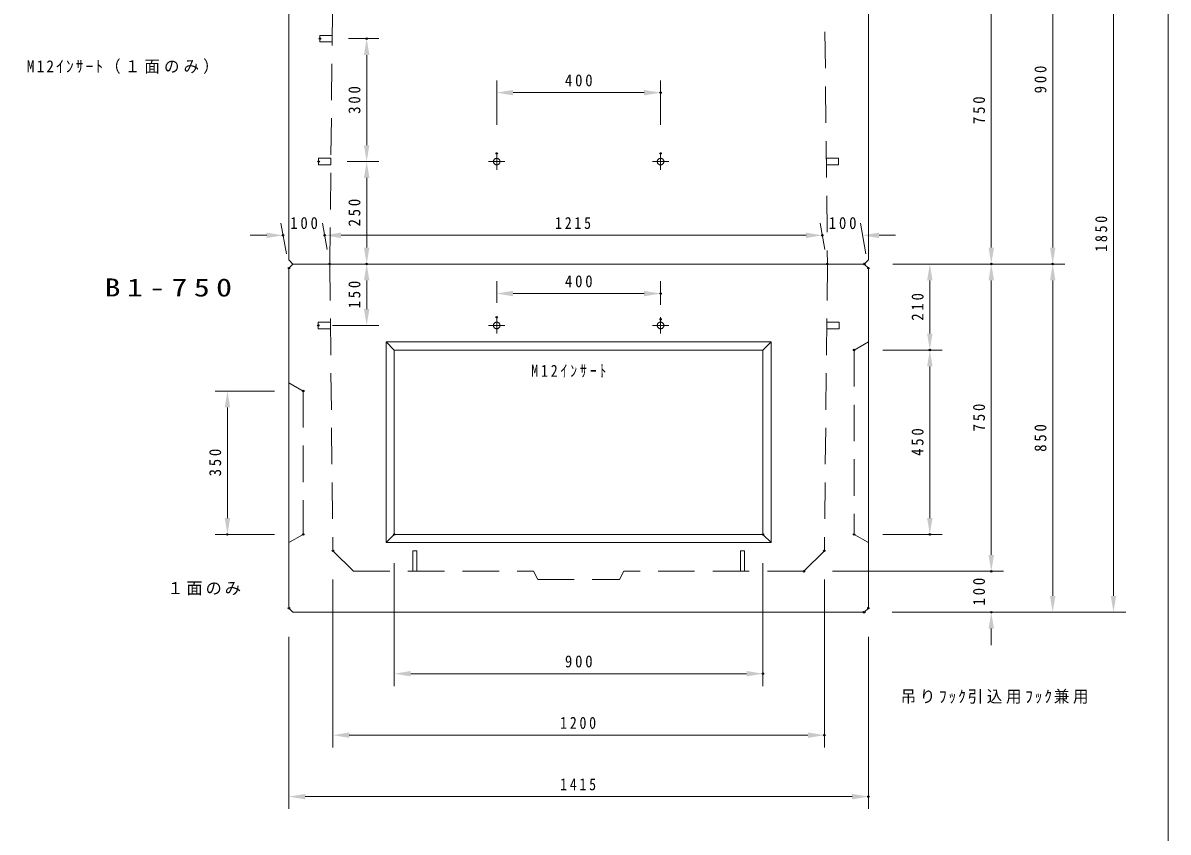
# Model space of a CAD drawing. Units: millimetres, scale not verified. Extents: x -4060 to 4060, y -2828 to 2828.
# Drawn here: x 1264 to 4060, y -218 to 1757 of the extents above; entities that cross this region are included whole.
import ezdxf

# ---------------------------------------------------------------- set-up
doc = ezdxf.new("R2010")
doc.units = ezdxf.units.MM
doc.header["$LTSCALE"] = 7
doc.header["$PDMODE"] = 32
doc.header["$PDSIZE"] = 3.5
doc.linetypes.add('USER1', pattern=[19.05, 12.7, -6.35])
for name, color, linetype, lineweight in [('0-1_DASHED', 7, 'USER1', 18), ('0-2_DIM', 7, 'Continuous', 18), ('0-3_LATER', 7, 'Continuous', 18), ('0-5_TXT', 7, 'Continuous', 18), ('0-7_LAYER', 7, 'Continuous', 18), ('0-A_NO', 7, 'Continuous', 18), ('0-B_NO2', 7, 'USER1', 18)]:
    doc.layers.add(name, color=color, linetype=linetype, lineweight=lineweight)
doc.layers.add('0-8_Defpoints', color=7, linetype='Continuous')
doc.styles.add('ＭＳ ゴシック', font='')
doc.styles.get('ＭＳ ゴシック').set_extended_font_data('MS Gothic')

# ---------------------------------------------------------------- blocks, each defined once
blk = doc.blocks.new('D1')
at = {"layer": '0-2_DIM'}
for p, q in [((7001.646, 5026.385), (8046.646, 5026.385)), ((8016.646, 3216.385), (8016.646, 4986.385)), ((7476.646, 3176.385), (8046.646, 3176.385))]:
    blk.add_line(p, q, dxfattribs=at)
for points in [[(8009.979, 4986.385), (8023.313, 4986.385), (8016.646, 5026.385)], [(8009.979, 3216.385), (8023.313, 3216.385), (8016.646, 3176.385)]]:
    blk.add_solid(points, dxfattribs=at)
at = {"layer": '0-8_Defpoints'}
for p in [(6931.646, 5026.385), (8016.646, 5026.385), (7406.646, 3176.385)]:
    blk.add_point(p, dxfattribs=at)
at = {"layer": '0-2_DIM', "insert": (8001.646, 4056.285), "char_height": 29.33, "attachment_point": 7, "rotation": 90, "style": 'ＭＳ ゴシック'}
blk.add_mtext('\\T1.39;\\W0.85;1850', dxfattribs=at)
blk = doc.blocks.new('D35')
at = {"layer": '0-8_Defpoints'}
for p in [(7408.253, 4026.385), (7383.253, 3816.385), (7568.253, 3816.385)]:
    blk.add_point(p, dxfattribs=at)
at = {"layer": '0-A_NO'}
for p, q in [((7478.253, 4026.385), (7598.253, 4026.385)), ((7568.253, 3986.385), (7568.253, 3856.385)), ((7453.253, 3816.385), (7598.253, 3816.385))]:
    blk.add_line(p, q, dxfattribs=at)
for points in [[(7561.587, 3986.385), (7574.92, 3986.385), (7568.253, 4026.385)], [(7561.587, 3856.385), (7574.92, 3856.385), (7568.253, 3816.385)]]:
    blk.add_solid(points, dxfattribs=at)
at = {"layer": '0-A_NO', "insert": (7553.249, 3887.985), "char_height": 29.33, "attachment_point": 7, "rotation": 90, "style": 'ＭＳ ゴシック'}
blk.add_mtext('\\T1.38;\\W0.9;210', dxfattribs=at)
blk = doc.blocks.new('D36')
at = {"layer": '0-8_Defpoints'}
for p in [(6260.753, 3366.385), (7160.753, 3366.385), (7160.753, 3026.385)]:
    blk.add_point(p, dxfattribs=at)
at = {"layer": '0-A_NO'}
for p, q in [((6260.753, 3296.385), (6260.753, 2996.385)), ((7160.753, 3296.385), (7160.753, 2996.385)), ((6300.753, 3026.385), (7120.753, 3026.385))]:
    blk.add_line(p, q, dxfattribs=at)
for points in [[(6300.753, 3033.052), (6300.753, 3019.719), (6260.753, 3026.385)], [(7120.753, 3033.052), (7120.753, 3019.719), (7160.753, 3026.385)]]:
    blk.add_solid(points, dxfattribs=at)
at = {"layer": '0-A_NO', "insert": (6677.353, 3041.385), "char_height": 29.33, "attachment_point": 7, "style": 'ＭＳ ゴシック'}
blk.add_mtext('\\T1.38;\\W0.9;900', dxfattribs=at)
blk = doc.blocks.new('D37')
at = {"layer": '0-2_DIM'}
for p, q in [((6110.753, 3256.385), (6110.753, 2846.385)), ((7310.753, 3256.385), (7310.753, 2846.385)), ((6150.753, 2876.385), (7270.753, 2876.385))]:
    blk.add_line(p, q, dxfattribs=at)
for points in [[(6150.753, 2883.052), (6150.753, 2869.719), (6110.753, 2876.385)], [(7270.753, 2883.052), (7270.753, 2869.719), (7310.753, 2876.385)]]:
    blk.add_solid(points, dxfattribs=at)
at = {"layer": '0-8_Defpoints'}
for p in [(6110.753, 3326.385), (7310.753, 3326.385), (7310.753, 2876.385)]:
    blk.add_point(p, dxfattribs=at)
at = {"layer": '0-2_DIM', "insert": (6665.653, 2891.389), "char_height": 29.33, "attachment_point": 7, "style": 'ＭＳ ゴシック'}
blk.add_mtext('\\T1.39;\\W0.85;1200', dxfattribs=at)
blk = doc.blocks.new('D38')
at = {"layer": '0-2_DIM'}
for p, q in [((6003.253, 3116.385), (6003.253, 2696.385)), ((7418.253, 3116.385), (7418.253, 2696.385)), ((6043.253, 2726.385), (7378.253, 2726.385))]:
    blk.add_line(p, q, dxfattribs=at)
for points in [[(6043.253, 2733.052), (6043.253, 2719.719), (6003.253, 2726.385)], [(7378.253, 2733.052), (7378.253, 2719.719), (7418.253, 2726.385)]]:
    blk.add_solid(points, dxfattribs=at)
at = {"layer": '0-8_Defpoints'}
for p in [(6003.253, 3186.385), (7418.253, 3186.385), (7418.253, 2726.385)]:
    blk.add_point(p, dxfattribs=at)
at = {"layer": '0-2_DIM', "insert": (6665.653, 2741.385), "char_height": 29.33, "attachment_point": 7, "style": 'ＭＳ ゴシック'}
blk.add_mtext('\\T1.39;\\W0.85;1415', dxfattribs=at)
blk = doc.blocks.new('D39')
at = {"layer": '0-8_Defpoints'}
for p in [(7383.253, 3816.385), (7383.253, 3366.385), (7568.253, 3366.385)]:
    blk.add_point(p, dxfattribs=at)
at = {"layer": '0-A_NO'}
for p, q in [((7453.253, 3816.385), (7598.253, 3816.385)), ((7568.253, 3776.385), (7568.253, 3406.385)), ((7453.253, 3366.385), (7598.253, 3366.385))]:
    blk.add_line(p, q, dxfattribs=at)
for points in [[(7561.587, 3776.385), (7574.92, 3776.385), (7568.253, 3816.385)], [(7561.587, 3406.385), (7574.92, 3406.385), (7568.253, 3366.385)]]:
    blk.add_solid(points, dxfattribs=at)
at = {"layer": '0-A_NO', "insert": (7553.253, 3557.985), "char_height": 29.33, "attachment_point": 7, "rotation": 90, "style": 'ＭＳ ゴシック'}
blk.add_mtext('\\T1.38;\\W0.9;450', dxfattribs=at)
blk = doc.blocks.new('D40')
at = {"layer": '0-2_DIM'}
for p, q in [((7478.253, 4026.385), (7748.253, 4026.385)), ((7718.253, 3986.385), (7718.253, 3316.385)), ((7330.753, 3276.385), (7748.253, 3276.385))]:
    blk.add_line(p, q, dxfattribs=at)
for points in [[(7711.587, 3986.385), (7724.92, 3986.385), (7718.253, 4026.385)], [(7711.587, 3316.385), (7724.92, 3316.385), (7718.253, 3276.385)]]:
    blk.add_solid(points, dxfattribs=at)
at = {"layer": '0-8_Defpoints'}
for p in [(7408.253, 4026.385), (7260.753, 3276.385), (7718.253, 3276.385)]:
    blk.add_point(p, dxfattribs=at)
at = {"layer": '0-2_DIM', "insert": (7703.253, 3617.985), "char_height": 29.33, "attachment_point": 7, "rotation": 90, "style": 'ＭＳ ゴシック'}
blk.add_mtext('\\T1.38;\\W0.9;750', dxfattribs=at)
blk = doc.blocks.new('D41')
at = {"layer": '0-2_DIM'}
for p, q in [((7478.253, 4026.385), (7898.253, 4026.385)), ((7868.253, 3216.385), (7868.253, 3986.385)), ((7478.253, 3176.385), (7898.253, 3176.385))]:
    blk.add_line(p, q, dxfattribs=at)
for points in [[(7861.587, 3986.385), (7874.92, 3986.385), (7868.253, 4026.385)], [(7861.587, 3216.385), (7874.92, 3216.385), (7868.253, 3176.385)]]:
    blk.add_solid(points, dxfattribs=at)
at = {"layer": '0-8_Defpoints'}
for p in [(7408.253, 4026.385), (7868.253, 4026.385), (7408.253, 3176.385)]:
    blk.add_point(p, dxfattribs=at)
at = {"layer": '0-2_DIM', "insert": (7853.253, 3567.985), "char_height": 29.33, "attachment_point": 7, "rotation": 90, "style": 'ＭＳ ゴシック'}
blk.add_mtext('\\T1.38;\\W0.9;850', dxfattribs=at)
blk = doc.blocks.new('D42')
at = {"layer": '0-8_Defpoints'}
for p in [(6038.253, 3716.385), (5853.253, 3366.385), (6038.253, 3366.385)]:
    blk.add_point(p, dxfattribs=at)
at = {"layer": '0-A_NO'}
for p, q in [((5968.253, 3716.385), (5823.253, 3716.385)), ((5853.253, 3676.385), (5853.253, 3406.385)), ((5968.253, 3366.385), (5823.253, 3366.385))]:
    blk.add_line(p, q, dxfattribs=at)
for points in [[(5846.587, 3676.385), (5859.92, 3676.385), (5853.253, 3716.385)], [(5846.587, 3406.385), (5859.92, 3406.385), (5853.253, 3366.385)]]:
    blk.add_solid(points, dxfattribs=at)
at = {"layer": '0-A_NO', "insert": (5838.253, 3507.985), "char_height": 29.33, "attachment_point": 7, "rotation": 90, "style": 'ＭＳ ゴシック'}
blk.add_mtext('\\T1.38;\\W0.9;350', dxfattribs=at)
blk = doc.blocks.new('D43')
at = {"layer": '0-2_DIM'}
for p, q in [((7718.253, 3316.385), (7718.253, 3356.385)), ((7330.753, 3276.385), (7748.253, 3276.385)), ((7478.253, 3176.385), (7748.253, 3176.385)), ((7718.253, 3136.385), (7718.253, 3096.385))]:
    blk.add_line(p, q, dxfattribs=at)
for points in [[(7711.587, 3316.385), (7724.92, 3316.385), (7718.253, 3276.385)], [(7711.587, 3136.385), (7724.92, 3136.385), (7718.253, 3176.385)]]:
    blk.add_solid(points, dxfattribs=at)
at = {"layer": '0-8_Defpoints'}
for p in [(7260.753, 3276.385), (7408.253, 3176.385), (7718.253, 3176.385)]:
    blk.add_point(p, dxfattribs=at)
at = {"layer": '0-2_DIM', "insert": (7703.253, 3192.985), "char_height": 29.33, "attachment_point": 7, "rotation": 90, "style": 'ＭＳ ゴシック'}
blk.add_mtext('\\T1.38;\\W0.9;100', dxfattribs=at)
blk = doc.blocks.new('D44')
at = {"layer": '0-2_DIM'}
for p, q in [((7312.082, 4061.385), (7300.621, 4126.385)), ((7412.082, 4051.385), (7398.857, 4126.385)), ((7265.91, 4096.385), (7225.91, 4096.385)), ((7444.147, 4096.385), (7484.147, 4096.385))]:
    blk.add_line(p, q, dxfattribs=at)
for points in [[(7265.91, 4103.052), (7265.91, 4089.719), (7305.91, 4096.385)], [(7444.147, 4103.052), (7444.147, 4089.719), (7404.147, 4096.385)]]:
    blk.add_solid(points, dxfattribs=at)
at = {"layer": '0-8_Defpoints'}
for p in [(7305.91, 4096.385), (7318.253, 4026.385), (7418.253, 4016.385)]:
    blk.add_point(p, dxfattribs=at)
at = {"layer": '0-2_DIM', "insert": (7321.629, 4111.385), "char_height": 29.33, "attachment_point": 7, "style": 'ＭＳ ゴシック'}
blk.add_mtext('\\T1.38;\\W0.9;100', dxfattribs=at)
blk = doc.blocks.new('D45')
at = {"layer": '0-2_DIM'}
for p, q in [((6097.082, 4061.385), (6085.621, 4126.385)), ((7312.082, 4061.385), (7300.621, 4126.385)), ((7265.91, 4096.385), (6130.91, 4096.385))]:
    blk.add_line(p, q, dxfattribs=at)
for points in [[(6130.91, 4103.052), (6130.91, 4089.719), (6090.91, 4096.385)], [(7265.91, 4103.052), (7265.91, 4089.719), (7305.91, 4096.385)]]:
    blk.add_solid(points, dxfattribs=at)
at = {"layer": '0-8_Defpoints'}
for p in [(6090.91, 4096.385), (6103.253, 4026.385), (7318.253, 4026.385)]:
    blk.add_point(p, dxfattribs=at)
at = {"layer": '0-2_DIM', "insert": (6653.31, 4111.389), "char_height": 29.33, "attachment_point": 7, "style": 'ＭＳ ゴシック'}
blk.add_mtext('\\T1.39;\\W0.85;1215', dxfattribs=at)
blk = doc.blocks.new('D46')
at = {"layer": '0-2_DIM'}
for p, q in [((5997.082, 4051.385), (5983.857, 4126.385)), ((6097.082, 4061.385), (6085.621, 4126.385)), ((5949.147, 4096.385), (5909.147, 4096.385)), ((6130.91, 4096.385), (6170.91, 4096.385))]:
    blk.add_line(p, q, dxfattribs=at)
for points in [[(5949.147, 4103.052), (5949.147, 4089.719), (5989.147, 4096.385)], [(6130.91, 4103.052), (6130.91, 4089.719), (6090.91, 4096.385)]]:
    blk.add_solid(points, dxfattribs=at)
at = {"layer": '0-8_Defpoints'}
for p in [(5989.147, 4096.385), (6003.253, 4016.385), (6103.253, 4026.385)]:
    blk.add_point(p, dxfattribs=at)
at = {"layer": '0-2_DIM', "insert": (6006.629, 4111.385), "char_height": 29.33, "attachment_point": 7, "style": 'ＭＳ ゴシック'}
blk.add_mtext('\\T1.38;\\W0.9;100', dxfattribs=at)
blk = doc.blocks.new('D47')
at = {"layer": '0-2_DIM'}
for p, q in [((6510.753, 3931.385), (6510.753, 3984.24)), ((6910.753, 3926.385), (6910.753, 3984.24)), ((6550.753, 3954.24), (6870.753, 3954.24))]:
    blk.add_line(p, q, dxfattribs=at)
for points in [[(6550.753, 3960.907), (6550.753, 3947.573), (6510.753, 3954.24)], [(6870.753, 3960.907), (6870.753, 3947.573), (6910.753, 3954.24)]]:
    blk.add_solid(points, dxfattribs=at)
at = {"layer": '0-8_Defpoints'}
for p in [(6910.753, 3954.24), (6510.753, 3896.385), (6910.753, 3891.385)]:
    blk.add_point(p, dxfattribs=at)
at = {"layer": '0-2_DIM', "insert": (6677.353, 3969.24), "char_height": 29.33, "attachment_point": 7, "style": 'ＭＳ ゴシック'}
blk.add_mtext('\\T1.38;\\W0.9;400', dxfattribs=at)
blk = doc.blocks.new('D48')
at = {"layer": '0-2_DIM'}
for p, q in [((6138.253, 4026.385), (6223.253, 4026.385)), ((6193.253, 3916.385), (6193.253, 3986.385)), ((6109.86, 3876.385), (6223.253, 3876.385))]:
    blk.add_line(p, q, dxfattribs=at)
for points in [[(6186.587, 3986.385), (6199.92, 3986.385), (6193.253, 4026.385)], [(6186.587, 3916.385), (6199.92, 3916.385), (6193.253, 3876.385)]]:
    blk.add_solid(points, dxfattribs=at)
at = {"layer": '0-8_Defpoints'}
for p in [(6103.253, 4026.385), (6193.253, 4026.385), (6074.86, 3876.385)]:
    blk.add_point(p, dxfattribs=at)
at = {"layer": '0-2_DIM', "insert": (6178.253, 3917.985), "char_height": 29.33, "attachment_point": 7, "rotation": 90, "style": 'ＭＳ ゴシック'}
blk.add_mtext('\\T1.38;\\W0.9;150', dxfattribs=at)
blk = doc.blocks.new('D51')
at = {"layer": '0-2_DIM'}
for p, q in [((7330.753, 4776.385), (7748.253, 4776.385)), ((7718.253, 4736.385), (7718.253, 4066.385)), ((7478.253, 4026.385), (7748.253, 4026.385))]:
    blk.add_line(p, q, dxfattribs=at)
for points in [[(7711.587, 4736.385), (7724.92, 4736.385), (7718.253, 4776.385)], [(7711.587, 4066.385), (7724.92, 4066.385), (7718.253, 4026.385)]]:
    blk.add_solid(points, dxfattribs=at)
at = {"layer": '0-8_Defpoints'}
for p in [(7260.753, 4776.385), (7408.253, 4026.385), (7718.253, 4026.385)]:
    blk.add_point(p, dxfattribs=at)
at = {"layer": '0-2_DIM', "insert": (7703.253, 4367.985), "char_height": 29.33, "attachment_point": 7, "rotation": 90, "style": 'ＭＳ ゴシック'}
blk.add_mtext('\\T1.38;\\W0.9;750', dxfattribs=at)
blk = doc.blocks.new('D60')
at = {"layer": '0-2_DIM'}
for p, q in [((7478.253, 4926.385), (7898.253, 4926.385)), ((7868.253, 4886.385), (7868.253, 4066.385)), ((7478.253, 4026.385), (7898.253, 4026.385))]:
    blk.add_line(p, q, dxfattribs=at)
for points in [[(7861.587, 4886.385), (7874.92, 4886.385), (7868.253, 4926.385)], [(7861.587, 4066.385), (7874.92, 4066.385), (7868.253, 4026.385)]]:
    blk.add_solid(points, dxfattribs=at)
at = {"layer": '0-8_Defpoints'}
for p in [(7408.253, 4926.385), (7408.253, 4026.385), (7868.253, 4026.385)]:
    blk.add_point(p, dxfattribs=at)
at = {"layer": '0-2_DIM', "insert": (7853.253, 4442.985), "char_height": 29.33, "attachment_point": 7, "rotation": 90, "style": 'ＭＳ ゴシック'}
blk.add_mtext('\\T1.38;\\W0.9;900', dxfattribs=at)
blk = doc.blocks.new('D62')
at = {"layer": '0-2_DIM'}
for p, q in [((6145.932, 4276.385), (6223.253, 4276.385)), ((6193.253, 4236.385), (6193.253, 4066.385)), ((6173.253, 4026.385), (6223.253, 4026.385))]:
    blk.add_line(p, q, dxfattribs=at)
for points in [[(6186.587, 4236.385), (6199.92, 4236.385), (6193.253, 4276.385)], [(6186.587, 4066.385), (6199.92, 4066.385), (6193.253, 4026.385)]]:
    blk.add_solid(points, dxfattribs=at)
at = {"layer": '0-8_Defpoints'}
for p in [(6075.932, 4276.385), (6103.253, 4026.385), (6193.253, 4026.385)]:
    blk.add_point(p, dxfattribs=at)
at = {"layer": '0-2_DIM', "insert": (6178.249, 4117.985), "char_height": 29.33, "attachment_point": 7, "rotation": 90, "style": 'ＭＳ ゴシック'}
blk.add_mtext('\\T1.38;\\W0.9;250', dxfattribs=at)
blk = doc.blocks.new('D63')
at = {"layer": '0-2_DIM'}
for p, q in [((6149.146, 4576.385), (6223.253, 4576.385)), ((6193.253, 4316.385), (6193.253, 4536.385)), ((6145.932, 4276.385), (6223.253, 4276.385))]:
    blk.add_line(p, q, dxfattribs=at)
for points in [[(6186.587, 4536.385), (6199.92, 4536.385), (6193.253, 4576.385)], [(6186.587, 4316.385), (6199.92, 4316.385), (6193.253, 4276.385)]]:
    blk.add_solid(points, dxfattribs=at)
at = {"layer": '0-8_Defpoints'}
for p in [(6079.146, 4576.385), (6193.253, 4576.385), (6075.932, 4276.385)]:
    blk.add_point(p, dxfattribs=at)
at = {"layer": '0-2_DIM', "insert": (6178.253, 4392.985), "char_height": 29.33, "attachment_point": 7, "rotation": 90, "style": 'ＭＳ ゴシック'}
blk.add_mtext('\\T1.38;\\W0.9;300', dxfattribs=at)
blk = doc.blocks.new('D64')
at = {"layer": '0-2_DIM'}
for p, q in [((6510.753, 4366.385), (6510.753, 4474.61)), ((6910.753, 4366.385), (6910.753, 4474.61)), ((6550.753, 4444.61), (6870.753, 4444.61))]:
    blk.add_line(p, q, dxfattribs=at)
for points in [[(6550.753, 4451.276), (6550.753, 4437.943), (6510.753, 4444.61)], [(6870.753, 4451.276), (6870.753, 4437.943), (6910.753, 4444.61)]]:
    blk.add_solid(points, dxfattribs=at)
at = {"layer": '0-8_Defpoints'}
for p in [(6910.753, 4444.61), (6510.753, 4296.385), (6910.753, 4296.385)]:
    blk.add_point(p, dxfattribs=at)
at = {"layer": '0-2_DIM', "insert": (6677.353, 4459.61), "char_height": 29.33, "attachment_point": 7, "style": 'ＭＳ ゴシック'}
blk.add_mtext('\\T1.38;\\W0.9;400', dxfattribs=at)

msp = doc.modelspace()

# ---------------------------------------------------------------- linework, layer by layer
at = {"layer": '0-1_DASHED'}
for p, q in [((2510.753, 418.885), (2520.753, 398.885)), ((2520.753, 398.885), (2720.753, 398.885))]:
    msp.add_line(p, q, dxfattribs=at)
for points in [[(2013.253, 1168.885), (2020.753, 1868.885), (2070.753, 1918.885), (3170.753, 1918.885), (3220.753, 1868.885), (3228.253, 1168.885)], [(2013.253, 1168.885), (2020.753, 468.885), (2070.753, 418.885), (2510.753, 418.885)], [(3228.253, 1168.885), (3220.753, 468.885), (3170.753, 418.885), (2730.753, 418.885), (2720.753, 398.885)]]:
    msp.add_lwpolyline(points, dxfattribs=at)
for points in [[(1989.146, 1710.885), (2019.146, 1710.885), (2019.146, 1726.885), (1989.146, 1726.885)], [(1985.932, 1410.885), (2015.932, 1410.885), (2015.932, 1426.885), (1985.932, 1426.885)], [(3255.575, 1410.885), (3225.575, 1410.885), (3225.575, 1426.885), (3255.575, 1426.885)], [(1984.86, 1010.885), (2014.86, 1010.885), (2014.86, 1026.885), (1984.86, 1026.885)], [(3256.646, 1010.885), (3226.646, 1010.885), (3226.646, 1026.885), (3256.646, 1026.885)], [(2225.753, 468.885), (2215.753, 468.885), (2215.753, 418.885), (2225.753, 418.885)], [(3015.753, 468.885), (3025.753, 468.885), (3025.753, 418.885), (3015.753, 418.885)]]:
    msp.add_lwpolyline(points, close=True, dxfattribs=at)
for centre in [(2420.753, 1418.885), (2820.753, 1418.885), (2420.753, 1018.885), (2820.753, 1018.885)]:
    msp.add_circle(centre, 8, dxfattribs=at)
at = {"layer": '0-3_LATER'}
for points in [[(1923.253, 1168.885), (3318.253, 1168.885), (3328.253, 1178.885), (3328.253, 2058.885), (3318.253, 2068.885), (1923.253, 2068.885), (1913.253, 2058.885), (1913.253, 1178.885)], [(1923.253, 318.885), (3318.253, 318.885), (3328.253, 328.885), (3328.253, 1158.885), (3318.253, 1168.885), (1923.253, 1168.885), (1913.253, 1158.885), (1913.253, 328.885)]]:
    msp.add_lwpolyline(points, close=True, dxfattribs=at)
at = {"layer": '0-7_LAYER'}
for p, q in [((2420.753, 1398.885), (2420.753, 1438.885)), ((2820.753, 1398.885), (2820.753, 1438.885)), ((2400.753, 1418.885), (2440.753, 1418.885)), ((2800.753, 1418.885), (2840.753, 1418.885)), ((2420.753, 998.885), (2420.753, 1038.885)), ((2820.753, 998.885), (2820.753, 1038.885)), ((2400.753, 1018.885), (2440.753, 1018.885)), ((2800.753, 1018.885), (2840.753, 1018.885))]:
    msp.add_line(p, q, dxfattribs=at)
for points in [[(-4060, -2827.5), (-4060, 2827.5), (4060, 2827.5), (4060, -2827.5)], [(4060, -2827.5), (-4060, -2827.5), (-4060, 2827.5), (4060, 2827.5)]]:
    msp.add_lwpolyline(points, close=True, dxfattribs=at)
at = {"layer": '0-A_NO'}
for p, q in [((2150.753, 978.885), (2170.753, 958.885)), ((3070.753, 958.885), (3090.753, 978.885)), ((2150.753, 488.885), (2170.753, 508.885)), ((3070.753, 508.885), (3090.753, 488.885))]:
    msp.add_line(p, q, dxfattribs=at)
for points in [[(2150.753, 978.885), (3090.753, 978.885), (3090.753, 488.885), (2150.753, 488.885)], [(2170.753, 958.885), (3070.753, 958.885), (3070.753, 508.885), (2170.753, 508.885)]]:
    msp.add_lwpolyline(points, close=True, dxfattribs=at)
at = {"layer": '0-B_NO2'}
msp.add_line((1913.253, 878.885), (1948.253, 858.885), dxfattribs=at)
for points in [[(3328.253, 978.885), (3293.253, 958.885), (3293.253, 508.885), (3328.253, 488.885)], [(1948.253, 858.885), (1948.253, 508.885), (1913.253, 488.885)]]:
    msp.add_lwpolyline(points, dxfattribs=at)

# ---------------------------------------------------------------- block references
at = {"layer": '0-2_DIM'}
for name in ['D1', 'D60', 'D51', 'D63', 'D64', 'D62', 'D46', 'D45', 'D44', 'D48', 'D40', 'D41', 'D47', 'D43', 'D37', 'D38']:
    msp.add_blockref(name, (-4090, -2857.5), dxfattribs=at)
at = {"layer": '0-A_NO'}
for name in ['D35', 'D39', 'D42', 'D36']:
    msp.add_blockref(name, (-4090, -2857.5), dxfattribs=at)

# ---------------------------------------------------------------- texts
at = {"layer": '0-5_TXT', "attachment_point": 7, "style": 'ＭＳ ゴシック'}
for s, insert, char_height in [('\\T1.26;\\W0.95;M12ｲﾝｻｰﾄ（１面のみ）', (1273.251, 1632.914), 29.33), ('\\T1.4;\\W1.3;B1-750', (1463.253, 1088.885), 43.99), ('\\T1.4;\\W0.85;M12ｲﾝｻｰﾄ', (2505.184, 892.12), 29.33), ('\\T1.23;\\W0.95;吊りﾌｯｸ引込用ﾌｯｸ兼用', (3406.947, 95.346), 29.33)]:
    msp.add_mtext(s, dxfattribs=dict(at, insert=insert, char_height=char_height))
at = {"layer": '0-A_NO', "insert": (1616.131, 359.883), "char_height": 29.33, "attachment_point": 7, "style": 'ＭＳ ゴシック'}
msp.add_mtext('\\T1.17;１面のみ', dxfattribs=at)

doc.saveas('drawing.dxf')
